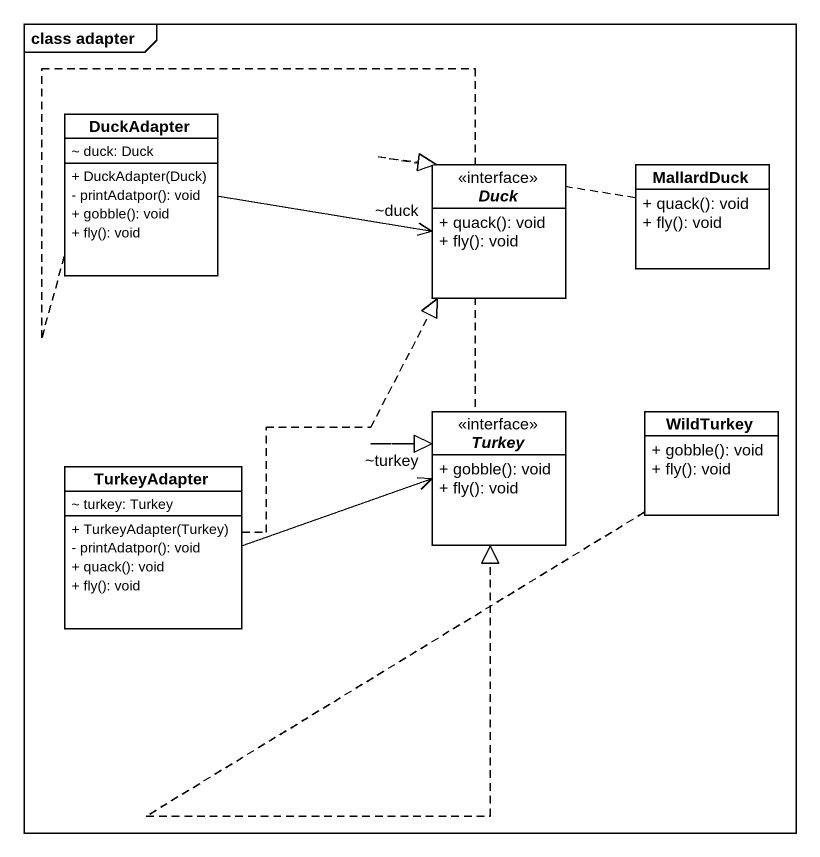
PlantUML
@startuml
mainframe class adapter
hide circle
hide empty members
skinparam classAttributeIconSize 0
class DuckAdapter {
  ~ duck: Duck
  + DuckAdapter(Duck)
  - printAdatpor(): void
  + gobble(): void
  + fly(): void
}
interface Duck <<interface>> {
  + quack(): void
  + fly(): void
}
class MallardDuck {
  + quack(): void
  + fly(): void
}
interface Turkey <<interface>> {
  + gobble(): void
  + fly(): void
}
class WildTurkey {
  + gobble(): void
  + fly(): void
}
class TurkeyAdapter {
  ~ turkey: Turkey
  + TurkeyAdapter(Turkey)
  - printAdatpor(): void
  + quack(): void
  + fly(): void
}
DuckAdapter -right-> "~duck" Duck
DuckAdapter ..|> Turkey
MallardDuck .left.|> Duck
WildTurkey .left.|> Turkey
TurkeyAdapter .up.|> Duck
TurkeyAdapter -right-> "~turkey" Turkey
@enduml
